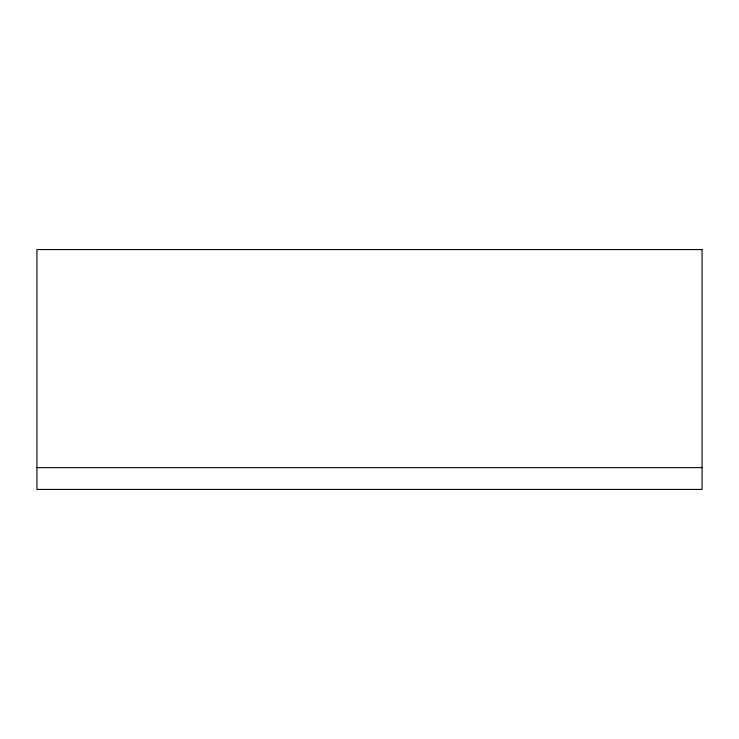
<?xml version="1.0" encoding="UTF-8"?>
<svg xmlns="http://www.w3.org/2000/svg" width="739" height="739" viewBox="0 0 739 739"><rect width="100%" height="100%" fill="white"/><g stroke="black" fill="none" stroke-linecap="round" stroke-linejoin="round"><path stroke-width="1.11" d="M36.95 467.63L702.05 467.63M702.05 249.56L36.95 249.56L36.95 489.44L702.05 489.44L702.05 249.56"/></g></svg>
